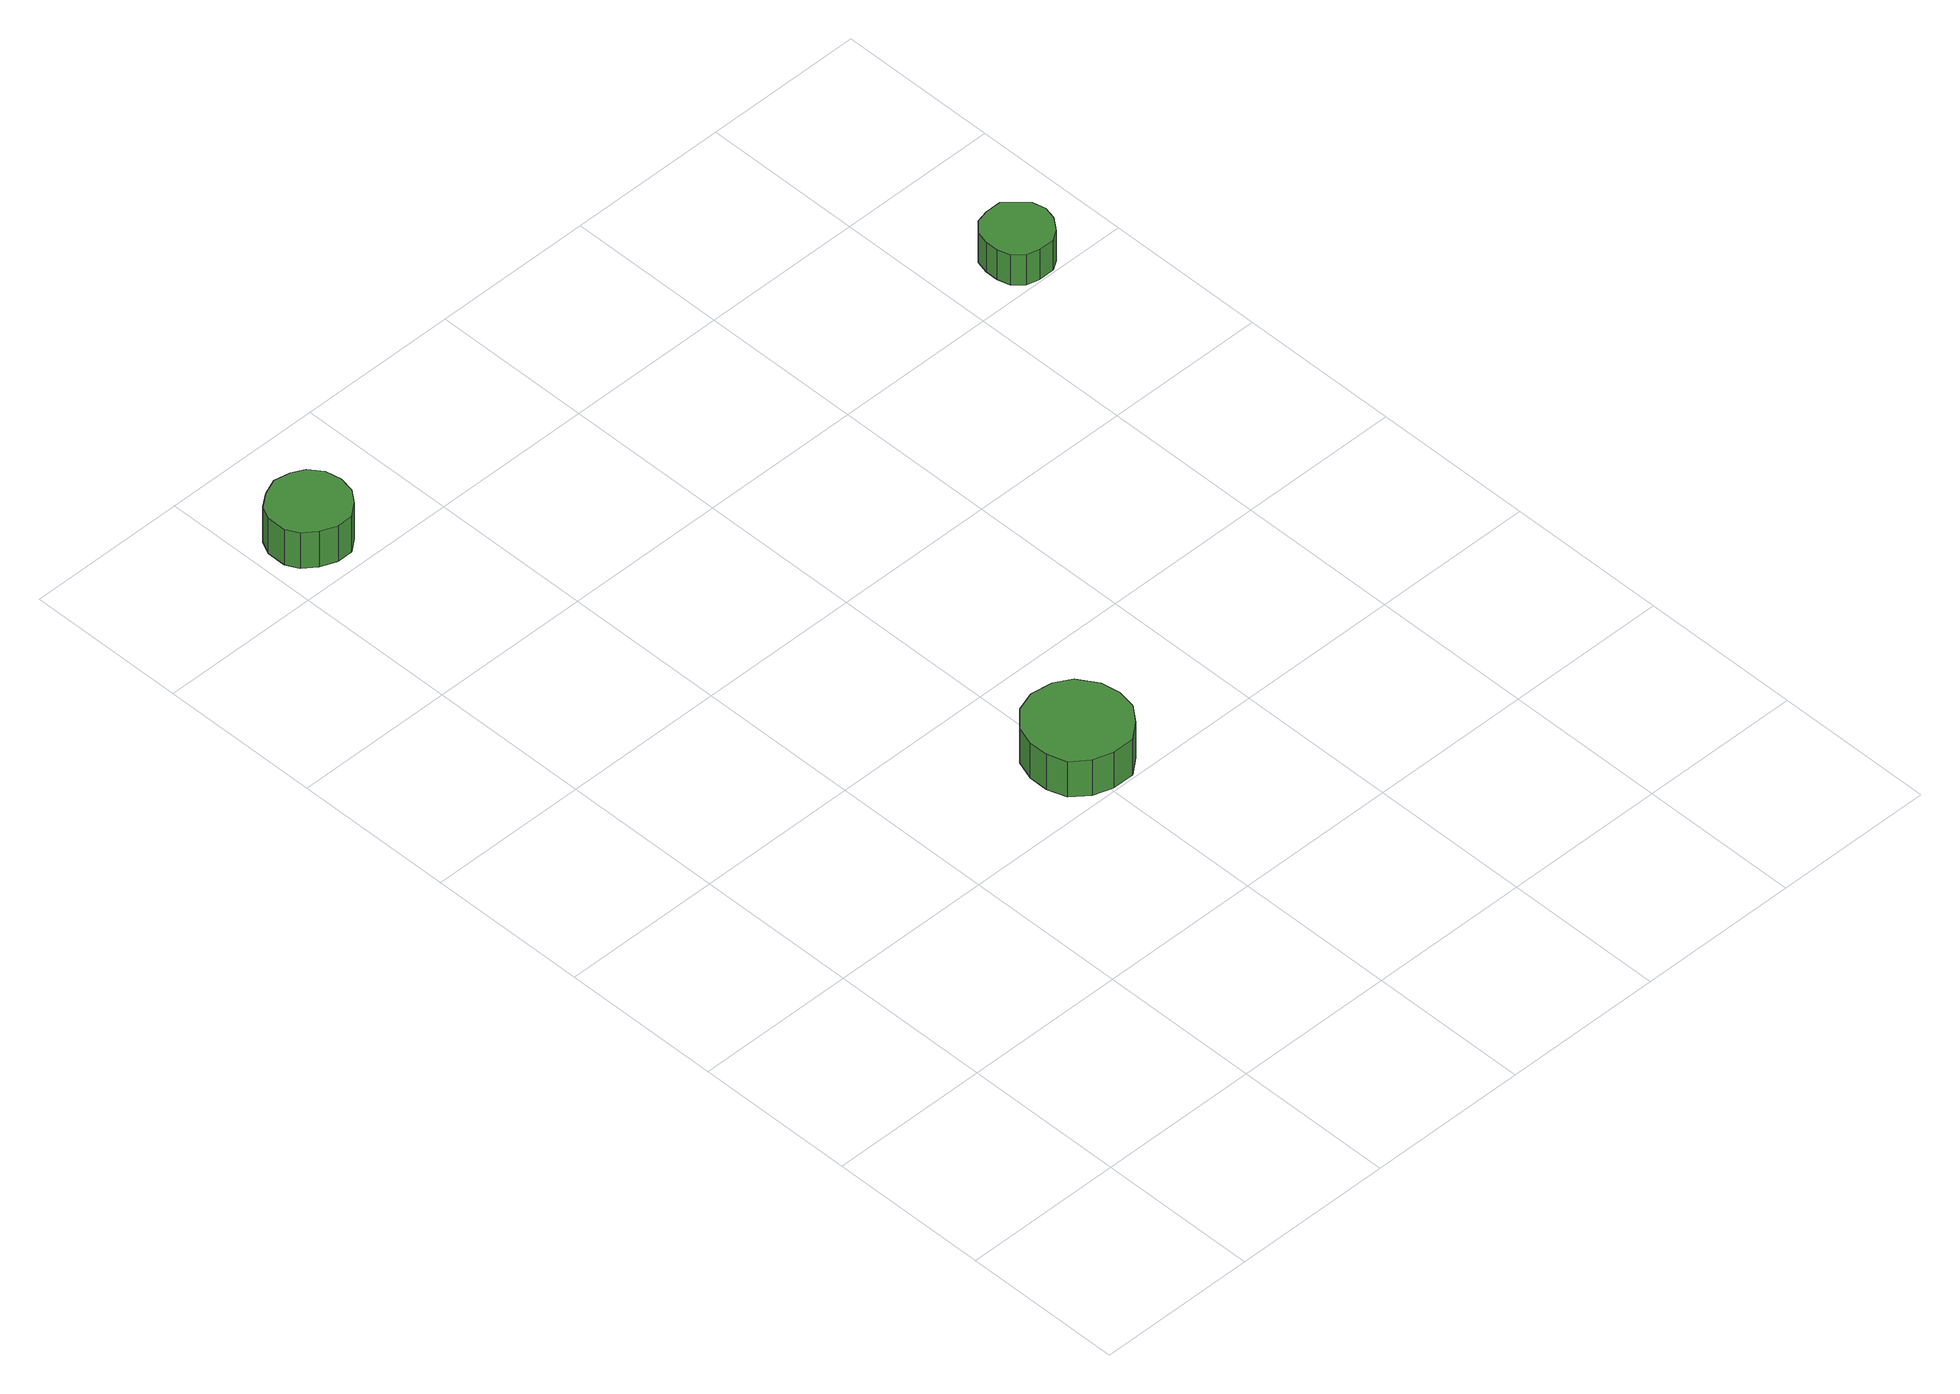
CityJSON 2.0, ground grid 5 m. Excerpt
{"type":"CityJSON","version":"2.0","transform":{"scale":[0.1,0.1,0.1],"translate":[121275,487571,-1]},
"CityObjects":{
"tree1":{"type":"SolitaryVegetationObject","attributes":{"function":"something"}},
"tree2":{"type":"SolitaryVegetationObject","attributes":{"function":"something"},"geometry":[{"type":"MultiSurface","lod":"1","boundaries":[[[0,1,2,3,4,5,6,7,8,9,10,11,12,13,14]],[[15,16,17,18,19,20,21,22,23,24,25,26,27,28,29]],[[0,29,28,1]],[[1,28,27,2]],[[2,27,26,3]],[[3,26,25,4]],[[4,25,24,5]],[[5,24,23,6]],[[6,23,22,7]],[[7,22,21,8]],[[8,21,20,9]],[[9,20,19,10]],[[10,19,18,11]],[[11,18,17,12]],[[12,17,16,13]],[[13,16,15,14]],[[14,15,29,0]]]}]},
"tree3":{"type":"SolitaryVegetationObject","attributes":{"function":"something"},"geometry":[{"type":"MultiSurface","lod":"1","boundaries":[[[30,31,32,33,34,35,36,37,38,39,40,41,42,43,44]],[[45,46,47,48,49,50,51,52,53,54,55,56,57,58,59]],[[30,59,58,31]],[[31,58,57,32]],[[32,57,56,33]],[[33,56,55,34]],[[34,55,54,35]],[[35,54,53,36]],[[36,53,52,37]],[[37,52,51,38]],[[38,51,50,39]],[[39,50,49,40]],[[40,49,48,41]],[[41,48,47,42]],[[42,47,46,43]],[[43,46,45,44]],[[44,45,59,30]]]}]},
"tree4":{"type":"SolitaryVegetationObject","attributes":{"function":"something"}},
"tree5":{"type":"SolitaryVegetationObject","attributes":{"function":"something"},"geometry":[{"type":"MultiSurface","lod":"1","boundaries":[[[60,61,62,63,64,65,66,67,68,69,70,71,72,73,74]],[[75,76,77,78,79,80,81,82,83,84,85,86,87,88,89]],[[60,89,88,61]],[[61,88,87,62]],[[62,87,86,63]],[[63,86,85,64]],[[64,85,84,65]],[[65,84,83,66]],[[66,83,82,67]],[[67,82,81,68]],[[68,81,80,69]],[[69,80,79,70]],[[70,79,78,71]],[[71,78,77,72]],[[72,77,76,73]],[[73,76,75,74]],[[74,75,89,60]]]}]},
"tree6":{"type":"SolitaryVegetationObject","attributes":{"function":"something"}},
"tree7":{"type":"SolitaryVegetationObject","attributes":{"function":"something"}}
},
"vertices":[
[29,317,19],[28,322,19],[25,326,19],[21,328,19],[16,329,19],[11,327,19],[7,324,19],[5,320,19],[5,314,19],[7,310,19],[11,307,19],[16,305,19],[21,305,19],[25,308,19],[28,312,19],[28,312,6],[25,308,6],[21,305,6],[16,305,6],[11,307,6],[7,310,6],[5,314,6],[5,320,6],[7,324,6],[11,327,6],[16,329,6],[21,328,6],[25,326,6],[28,322,6],[29,317,6],
[118,116,19],[117,122,19],[113,128,19],[108,131,19],[101,132,19],[95,130,19],[90,125,19],[88,119,19],[88,113,19],[90,107,19],[95,103,19],[101,101,19],[108,101,19],[113,105,19],[117,110,19],[117,110,6],[113,105,6],[108,101,6],[101,101,6],[95,103,6],[90,107,6],[88,113,6],[88,119,6],[90,125,6],[95,130,6],[101,132,6],[108,131,6],[113,128,6],[117,122,6],[118,116,6],
[233,260,18],[232,264,18],[229,267,18],[226,270,18],[221,270,18],[217,269,18],[214,266,18],[213,262,18],[213,258,18],[214,254,18],[217,251,18],[221,250,18],[226,250,18],[229,252,18],[232,256,18],[232,256,7],[229,252,7],[226,250,7],[221,250,7],[217,251,7],[214,254,7],[213,258,7],[213,262,7],[214,266,7],[217,269,7],[221,270,7],[226,270,7],[229,267,7],[232,264,7],[233,260,7]
]}
